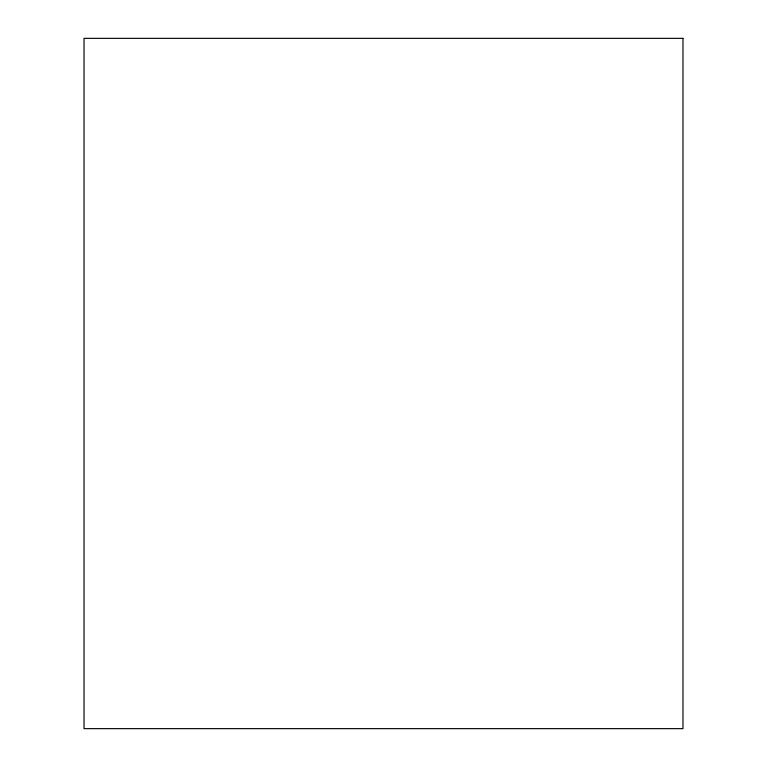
<?xml version="1.0" encoding="UTF-8"?>
<svg xmlns="http://www.w3.org/2000/svg" width="767" height="767" viewBox="0 0 767 767"><rect width="100%" height="100%" fill="white"/><g stroke="black" fill="none" stroke-linecap="round" stroke-linejoin="round"><path stroke-width="1.15" d="M682.975 38.35L84.025 38.35L84.025 728.65L682.975 728.65L682.975 38.35"/></g></svg>
